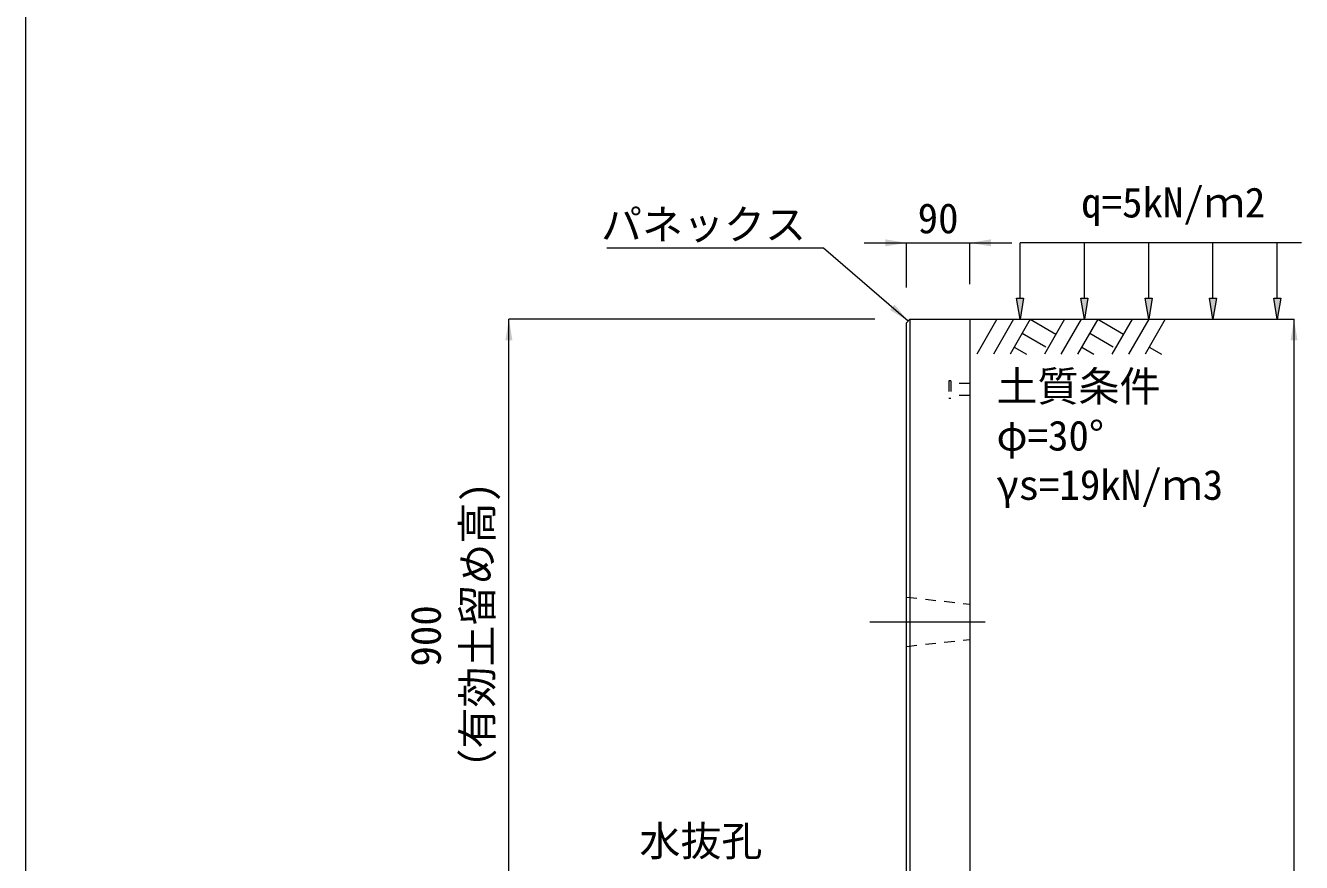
# Model space of a CAD drawing. Units: millimetres at full size. Extents: x 187207 to 255567, y 882048 to 905686.
# Drawn here: x 209897 to 211711, y 887498 to 888688 of the extents above; entities that cross this region are included whole.
import ezdxf
from ezdxf.enums import TextEntityAlignment as Align

# ---------------------------------------------------------------- set-up
doc = ezdxf.new("R2010")
doc.units = ezdxf.units.MM
doc.header["$LTSCALE"] = 20
doc.linetypes.add('USER1', pattern=[28.575, 19.05, -3.175, 3.175, -3.175])
doc.linetypes.add('USER2', pattern=[1.35, 0.75, -0.6])
for name, color, linetype, lineweight in [('0_2', 7, 'Continuous', 20), ('パネックス', 2, 'Continuous', 13), ('図枠', 5, 'Continuous', 13), ('寸法線', 7, 'Continuous', 13), ('引出線', 4, 'Continuous', 13), ('ｲﾝｻｰﾄ', 3, 'USER2', 9), ('ﾊｯﾁﾝｸﾞ', 7, 'Continuous', 5)]:
    doc.layers.add(name, color=color, linetype=linetype, lineweight=lineweight)
doc.layers.add('文字', color=7, linetype='Continuous')
doc.styles.add('ＭＳ ゴシック', font='')
doc.styles.get('ＭＳ ゴシック').set_extended_font_data('MS Gothic')

# ---------------------------------------------------------------- blocks, each defined once
blk = doc.blocks.new('filled_arrow')
at = {"color": 0, "linetype": 'Continuous', "lineweight": -2}
blk.add_solid([(7.5, 1.25), (0, 0), (7.5, -1.25)], dxfattribs=at)

msp = doc.modelspace()

# ---------------------------------------------------------------- hatches: boundary and pattern name
at = {"layer": '寸法線'}
for points in [[(211315.79, 888300.37), (211310.79, 888270.37), (211305.79, 888300.37)], [(211407.2, 888300.37), (211402.2, 888270.37), (211397.2, 888300.37)], [(211498.61, 888300.37), (211493.61, 888270.37), (211488.61, 888300.37)], [(211590.02, 888300.37), (211585.02, 888270.37), (211580.02, 888300.37)], [(211681.44, 888300.37), (211676.44, 888270.37), (211671.44, 888300.37)]]:
    msp.add_hatch(color=256, dxfattribs=at).paths.add_polyline_path(points)

# ---------------------------------------------------------------- linework, layer by layer
at = {"layer": '0_2'}
msp.add_line((211239.37, 888270.37), (211619.37, 888270.37), dxfattribs=at)
at = {"layer": 'パネックス'}
for p, q in [((211149.37, 888265.37), (211154.37, 888270.37)), ((211154.37, 888270.37), (211239.37, 888270.37)), ((211239.37, 888270.37), (211239.37, 886490.37)), ((211149.37, 887370.37), (211149.37, 888265.37))]:
    msp.add_line(p, q, dxfattribs=at)
at = {"layer": 'パネックス', "lineweight": 5}
msp.add_line((211154.37, 888270.37), (211154.37, 887370.37), dxfattribs=at)
at = {"layer": 'パネックス', "linetype": 'USER2', "lineweight": 9}
for p, q in [((211149.37, 887875.37), (211239.37, 887865.37)), ((211149.37, 887805.37), (211239.37, 887815.37))]:
    msp.add_line(p, q, dxfattribs=at)
at = {"layer": '図枠'}
msp.add_line((209897.37, 904948.33), (209897.37, 882048.33), dxfattribs=at)
at = {"layer": '寸法線'}
for p, q in [((211089.37, 888378.92), (211299.37, 888378.92)), ((211149.37, 888315.37), (211149.37, 888378.92)), ((211239.37, 888320.37), (211239.37, 888378.92)), ((210584.37, 887370.37), (210584.37, 888270.37)), ((211104.37, 888270.37), (210584.37, 888270.37)), ((211289.37, 888270.37), (211700.22, 888270.37)), ((211700.22, 886490.37), (211700.22, 888270.37))]:
    msp.add_line(p, q, dxfattribs=at)
at = {"layer": '寸法線', "lineweight": 9}
for p, q in [((211710.79, 888378.92), (211310.79, 888378.92)), ((211310.79, 888300.37), (211310.79, 888378.92)), ((211402.2, 888300.37), (211402.2, 888378.92)), ((211493.61, 888300.37), (211493.61, 888378.92)), ((211585.02, 888300.37), (211585.02, 888378.92)), ((211676.44, 888300.37), (211676.44, 888378.92))]:
    msp.add_line(p, q, dxfattribs=at)
at = {"layer": '寸法線', "linetype": 'USER1'}
msp.add_line((211097.52, 887840.37), (211261.23, 887840.37), dxfattribs=at)
at = {"layer": '寸法線', "lineweight": 9}
for points in [[(211315.79, 888300.37), (211310.79, 888270.37), (211305.79, 888300.37)], [(211407.2, 888300.37), (211402.2, 888270.37), (211397.2, 888300.37)], [(211498.61, 888300.37), (211493.61, 888270.37), (211488.61, 888300.37)], [(211590.02, 888300.37), (211585.02, 888270.37), (211580.02, 888300.37)], [(211681.44, 888300.37), (211676.44, 888270.37), (211671.44, 888300.37)]]:
    msp.add_lwpolyline(points, close=True, dxfattribs=at)
at = {"layer": '引出線'}
msp.add_lwpolyline([(211151.87, 888267.87), (211031.66, 888371.33), (210723.41, 888371.33)], dxfattribs=at)
at = {"layer": 'ｲﾝｻｰﾄ'}
for p, q in [((211212.37, 888182.87), (211209.37, 888182.87)), ((211209.37, 888182.87), (211209.37, 888157.87)), ((211212.37, 888182.87), (211212.37, 888157.87)), ((211239.37, 888178.87), (211212.37, 888178.87)), ((211239.37, 888178.87), (211239.37, 888161.87)), ((211239.37, 888161.87), (211212.37, 888161.87)), ((211212.37, 888157.87), (211209.37, 888157.87))]:
    msp.add_line(p, q, dxfattribs=at)
at = {"layer": 'ﾊｯﾁﾝｸﾞ', "lineweight": 9}
for p, q in [((211278.02, 888270.36), (211249.37, 888220.74)), ((211301.64, 888270.36), (211272.99, 888220.74)), ((211325.26, 888270.36), (211296.62, 888220.74)), ((211325.26, 888270.36), (211361.83, 888249.25)), ((211374.02, 888270.36), (211345.37, 888220.74)), ((211397.64, 888270.36), (211368.99, 888220.74)), ((211421.26, 888270.36), (211392.61, 888220.74)), ((211421.26, 888270.36), (211457.83, 888249.25)), ((211470.02, 888270.36), (211441.37, 888220.74)), ((211493.64, 888270.36), (211464.99, 888220.74)), ((211517.26, 888270.36), (211488.62, 888220.74)), ((211313.84, 888250.58), (211347.25, 888231.29)), ((211409.84, 888250.58), (211443.26, 888231.29)), ((211302.42, 888230.79), (211319.83, 888220.74)), ((211398.42, 888230.79), (211415.83, 888220.74)), ((211494.42, 888230.79), (211511.83, 888220.74))]:
    msp.add_line(p, q, dxfattribs=at)

# ---------------------------------------------------------------- block references
at = {"layer": '寸法線', "xscale": 4, "yscale": 4}
for p, rotation in [((211149.37, 888378.92), 180), ((210584.37, 888270.37), 270), ((211700.22, 888270.37), 270)]:
    msp.add_blockref('filled_arrow', p, dxfattribs=dict(at, rotation=rotation))
msp.add_blockref('filled_arrow', (211239.37, 888378.92), dxfattribs=at)
at = {"layer": '引出線', "xscale": 4, "yscale": 4, "rotation": 139.3}
msp.add_blockref('filled_arrow', (211151.87, 888267.87), dxfattribs=at)

# ---------------------------------------------------------------- texts
at = {"layer": '寸法線', "style": 'ＭＳ ゴシック'}
msp.add_text('90', height=42.72, dxfattribs=at).set_placement((211194.37, 888413.92), align=Align.MIDDLE_CENTER)
for s, p in [('土質条件', (211277.34, 888196.38)), ('φ=30°', (211277.34, 888126.38)), ('γs=19kN/ｍ3', (211277.34, 888056.38))]:
    msp.add_text(s, height=42.72, dxfattribs=at).set_placement(p, align=Align.TOP_LEFT)
for s, p in [('（有効土留め高)', (210573.58, 887601.84)), ('900', (210500.45, 887776.66))]:
    msp.add_text(s, height=42.72, rotation=90, dxfattribs=at).set_placement(p, align=Align.BOTTOM_LEFT)
at = {"layer": '引出線', "style": 'ＭＳ ゴシック'}
for s, p in [('パネックス', (211006.66, 888426.47)), ('水抜孔', (210944.66, 887550.1))]:
    msp.add_text(s, height=42.72, dxfattribs=at).set_placement(p, align=Align.TOP_RIGHT)
at = {"layer": '文字', "style": 'ＭＳ ゴシック'}
msp.add_text('q=5kN/ｍ2', height=42.72, dxfattribs=at).set_placement((211397.67, 888402.19), align=Align.BOTTOM_LEFT)

doc.saveas('drawing.dxf')
